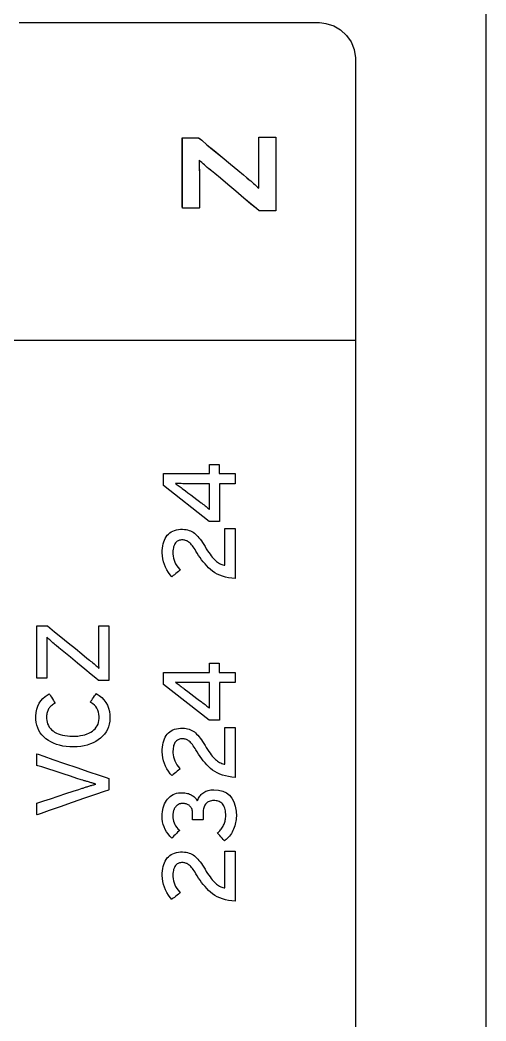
# Model space of a CAD drawing. Extents: x 1 to 47.7, y 0.2 to 35.
# Drawn here: x 37.857 to 38.487, y 13.894 to 15.249 of the extents above; entities that cross this region are included whole.
import ezdxf

# ---------------------------------------------------------------- set-up
doc = ezdxf.new("R2010")
doc.units = 0
doc.header["$MEASUREMENT"] = 0
for name, color, linetype in [('1_1__SCREW_TERMINAL_BLOCK_', 7, 'CONTINUOUS'), ('1_2__CONNECTORIZED_RELAY__', 7, 'CONTINUOUS'), ('7_0_____DWG', 7, 'CONTINUOUS')]:
    doc.layers.add(name, color=color, linetype=linetype)

msp = doc.modelspace()

# ---------------------------------------------------------------- linework, layer by layer
at = {"layer": '1_1__SCREW_TERMINAL_BLOCK_'}
msp.add_lwpolyline([(38.126, 14.6349), (38.1478, 14.6349), (38.1478, 14.6212), (38.1265, 14.6212), (38.1265, 14.5702), (38.1126, 14.5702), (38.0507, 14.6187), (38.0507, 14.6349), (38.1132, 14.6349), (38.1132, 14.6474), (38.126, 14.6474), (38.126, 14.6349)], dxfattribs=at)
for points in [[(38.067, 14.6216), (38.0681, 14.6208), (38.0693, 14.6199), (38.0706, 14.619), (38.0719, 14.6181), (38.0733, 14.617), (38.0748, 14.616), (38.0763, 14.6148), (38.0779, 14.6136), (38.0789, 14.6129), (38.0807, 14.6115), (38.0839, 14.6091), (38.0878, 14.6061), (38.092, 14.6029), (38.0961, 14.5998), (38.0995, 14.5972), (38.1018, 14.5955), (38.1027, 14.5948), (38.1042, 14.5937), (38.1057, 14.5925), (38.1071, 14.5914), (38.1084, 14.5903), (38.1096, 14.5893), (38.1108, 14.5883), (38.112, 14.5873), (38.113, 14.5864), (38.1133, 14.5872), (38.1133, 14.5888), (38.1133, 14.5905), (38.1133, 14.5922), (38.1133, 14.594), (38.1133, 14.5959), (38.1132, 14.5978), (38.1132, 14.5998), (38.1132, 14.6014), (38.1132, 14.6025), (38.1132, 14.6049), (38.1132, 14.608), (38.1132, 14.6115), (38.1132, 14.615), (38.1132, 14.618), (38.1132, 14.6202), (38.1132, 14.6212), (38.1124, 14.6212), (38.1097, 14.6212), (38.1056, 14.6212), (38.1008, 14.6212), (38.0958, 14.6212), (38.0911, 14.6212), (38.0874, 14.6212), (38.0852, 14.6212), (38.0838, 14.6212), (38.0814, 14.6212), (38.0791, 14.6213), (38.0769, 14.6213), (38.0747, 14.6214), (38.0727, 14.6214), (38.0707, 14.6215), (38.0688, 14.6215)], [(38.1478, 14.4929), (38.1432, 14.4933), (38.1388, 14.494), (38.1346, 14.4949), (38.1306, 14.496), (38.1269, 14.4973), (38.1234, 14.4989), (38.1202, 14.5007), (38.1172, 14.5028), (38.1145, 14.505), (38.1119, 14.5075), (38.1094, 14.51), (38.107, 14.5127), (38.1047, 14.5154), (38.1024, 14.5182), (38.1003, 14.5212), (38.0983, 14.5242), (38.0963, 14.5274), (38.0947, 14.5301), (38.0935, 14.5321), (38.0923, 14.534), (38.0911, 14.5357), (38.0899, 14.5373), (38.0888, 14.5386), (38.0878, 14.5399), (38.0868, 14.5409), (38.0858, 14.5418), (38.0848, 14.5425), (38.0838, 14.5431), (38.0828, 14.5437), (38.0818, 14.5441), (38.0808, 14.5445), (38.0797, 14.5448), (38.0787, 14.545), (38.0776, 14.5451), (38.0765, 14.5452), (38.0752, 14.5451), (38.0739, 14.545), (38.0727, 14.5447), (38.0716, 14.5444), (38.0705, 14.5439), (38.0695, 14.5433), (38.0686, 14.5427), (38.0678, 14.5419), (38.067, 14.541), (38.0663, 14.5399), (38.0656, 14.5387), (38.0651, 14.5374), (38.0646, 14.5359), (38.0642, 14.5343), (38.0639, 14.5325), (38.0637, 14.5306), (38.0636, 14.5285), (38.0636, 14.5261), (38.0639, 14.5233), (38.0644, 14.5205), (38.0651, 14.5178), (38.0661, 14.5152), (38.0673, 14.5126), (38.0688, 14.5101), (38.0705, 14.5077), (38.0724, 14.5054), (38.0732, 14.5043), (38.0724, 14.5036), (38.0711, 14.5025), (38.0693, 14.5011), (38.0675, 14.4996), (38.0656, 14.4981), (38.064, 14.4968), (38.0628, 14.4958), (38.0623, 14.4954), (38.0601, 14.4978), (38.0576, 14.5011), (38.0554, 14.5045), (38.0535, 14.5081), (38.052, 14.5117), (38.0508, 14.5155), (38.0499, 14.5194), (38.0493, 14.5234), (38.0491, 14.5276), (38.0492, 14.5309), (38.0494, 14.534), (38.0498, 14.537), (38.0504, 14.5398), (38.0512, 14.5424), (38.0521, 14.5449), (38.0532, 14.5472), (38.0544, 14.5494), (38.0558, 14.5514), (38.0575, 14.5531), (38.0593, 14.5547), (38.0613, 14.556), (38.0635, 14.5571), (38.0658, 14.5581), (38.0684, 14.5587), (38.0711, 14.5592), (38.074, 14.5595), (38.0767, 14.5595), (38.0791, 14.5594), (38.0814, 14.5591), (38.0835, 14.5587), (38.0856, 14.5581), (38.0875, 14.5574), (38.0893, 14.5566), (38.091, 14.5556), (38.0926, 14.5544), (38.0942, 14.5531), (38.0957, 14.5516), (38.0973, 14.5499), (38.0988, 14.548), (38.1004, 14.546), (38.1021, 14.5438), (38.1037, 14.5415), (38.1053, 14.5389), (38.107, 14.5362), (38.1088, 14.5333), (38.1105, 14.5306), (38.1122, 14.5281), (38.1138, 14.5257), (38.1154, 14.5236), (38.1169, 14.5217), (38.1184, 14.52), (38.1198, 14.5185), (38.1211, 14.5172), (38.1225, 14.516), (38.1239, 14.515), (38.1253, 14.514), (38.1268, 14.5132), (38.1282, 14.5124), (38.1297, 14.5118), (38.1312, 14.5113), (38.1327, 14.5108), (38.1337, 14.5108), (38.1337, 14.5137), (38.1337, 14.5193), (38.1337, 14.5267), (38.1337, 14.5351), (38.1337, 14.5435), (38.1337, 14.551), (38.1337, 14.5569), (38.1337, 14.5601), (38.1339, 14.5605), (38.1349, 14.5605), (38.1366, 14.5605), (38.1388, 14.5605), (38.1412, 14.5605), (38.1435, 14.5605), (38.1456, 14.5605), (38.1471, 14.5605), (38.1478, 14.5605), (38.1478, 14.559), (38.1478, 14.5533), (38.1478, 14.5445), (38.1478, 14.5337), (38.1478, 14.5222), (38.1478, 14.5112), (38.1478, 14.5019), (38.1478, 14.4954)], [(38.119, 14.2069), (38.1254, 14.2064), (38.1311, 14.205), (38.136, 14.2027), (38.1402, 14.1995), (38.1435, 14.1954), (38.1461, 14.1905), (38.148, 14.1847), (38.1491, 14.1781), (38.1494, 14.1713), (38.1493, 14.1691), (38.1491, 14.1668), (38.1488, 14.1646), (38.1484, 14.1624), (38.1478, 14.1602), (38.1472, 14.158), (38.1465, 14.1559), (38.1457, 14.1538), (38.1448, 14.1517), (38.1438, 14.1497), (38.1427, 14.1478), (38.1415, 14.146), (38.1402, 14.1443), (38.1388, 14.1427), (38.1374, 14.1412), (38.1358, 14.1398), (38.1342, 14.1385), (38.1332, 14.1378), (38.1326, 14.1385), (38.1316, 14.1398), (38.1301, 14.1414), (38.1286, 14.1432), (38.127, 14.1449), (38.1256, 14.1466), (38.1245, 14.1478), (38.1239, 14.1485), (38.1246, 14.1491), (38.1258, 14.1502), (38.1269, 14.1513), (38.1279, 14.1525), (38.1289, 14.1537), (38.1298, 14.1549), (38.1306, 14.1562), (38.1314, 14.1575), (38.1321, 14.1588), (38.1327, 14.1602), (38.1332, 14.1616), (38.1337, 14.163), (38.1341, 14.1644), (38.1344, 14.1658), (38.1347, 14.1672), (38.1349, 14.1686), (38.135, 14.1701), (38.135, 14.1715), (38.135, 14.1738), (38.1348, 14.1761), (38.1346, 14.1783), (38.1342, 14.1803), (38.1337, 14.1821), (38.1331, 14.1838), (38.1324, 14.1852), (38.1316, 14.1866), (38.1307, 14.1877), (38.1297, 14.1887), (38.1286, 14.1896), (38.1275, 14.1903), (38.1262, 14.1909), (38.1249, 14.1914), (38.1235, 14.1918), (38.122, 14.1921), (38.1204, 14.1923), (38.1187, 14.1923), (38.1171, 14.1922), (38.1156, 14.192), (38.1141, 14.1917), (38.1128, 14.1912), (38.1115, 14.1907), (38.1104, 14.19), (38.1094, 14.1892), (38.1084, 14.1883), (38.1076, 14.1873), (38.1069, 14.1862), (38.1063, 14.185), (38.1057, 14.1837), (38.1053, 14.1823), (38.1049, 14.1809), (38.1047, 14.1794), (38.1045, 14.1778), (38.1044, 14.1762), (38.1044, 14.1752), (38.1044, 14.1746), (38.1044, 14.1736), (38.1044, 14.1723), (38.1044, 14.1708), (38.1044, 14.1694), (38.1044, 14.168), (38.1044, 14.167), (38.1044, 14.1665), (38.1042, 14.1664), (38.1032, 14.1664), (38.1015, 14.1664), (38.0993, 14.1664), (38.097, 14.1664), (38.0946, 14.1664), (38.0926, 14.1664), (38.0911, 14.1664), (38.0903, 14.1664), (38.0903, 14.1666), (38.0903, 14.1673), (38.0903, 14.1684), (38.0903, 14.1697), (38.0903, 14.1712), (38.0903, 14.1726), (38.0903, 14.1738), (38.0903, 14.1747), (38.0903, 14.1751), (38.0902, 14.1764), (38.0901, 14.1778), (38.0898, 14.1791), (38.0895, 14.1803), (38.0891, 14.1815), (38.0885, 14.1825), (38.0879, 14.1835), (38.0871, 14.1844), (38.0862, 14.1852), (38.0854, 14.1859), (38.0844, 14.1865), (38.0835, 14.187), (38.0825, 14.1874), (38.0814, 14.1878), (38.0803, 14.1881), (38.0791, 14.1883), (38.078, 14.1884), (38.0768, 14.1884), (38.0764, 14.1884), (38.0759, 14.1884), (38.0754, 14.1883), (38.0749, 14.1883), (38.0744, 14.1882), (38.0738, 14.1881), (38.0733, 14.188), (38.0728, 14.1878), (38.0722, 14.1877), (38.0717, 14.1875), (38.0712, 14.1872), (38.0707, 14.1869), (38.0702, 14.1866), (38.0697, 14.1862), (38.0693, 14.1859), (38.0688, 14.1855), (38.0684, 14.185), (38.0679, 14.1846), (38.0674, 14.1841), (38.067, 14.1836), (38.0666, 14.183), (38.0662, 14.1824), (38.0658, 14.1818), (38.0655, 14.1811), (38.0651, 14.1804), (38.0648, 14.1797), (38.0645, 14.1789), (38.0643, 14.1781), (38.0641, 14.1772), (38.0639, 14.1763), (38.0638, 14.1753), (38.0636, 14.1743), (38.0636, 14.1732), (38.0635, 14.1721), (38.0635, 14.171), (38.0636, 14.1689), (38.0639, 14.1665), (38.0644, 14.1643), (38.0651, 14.1621), (38.0661, 14.1599), (38.0673, 14.1579), (38.0687, 14.1559), (38.0704, 14.1541), (38.0723, 14.1523), (38.0723, 14.1518), (38.0714, 14.1508), (38.07, 14.1495), (38.0684, 14.1478), (38.0667, 14.146), (38.065, 14.1444), (38.0636, 14.1429), (38.0626, 14.1419), (38.0623, 14.1416), (38.0595, 14.1443), (38.057, 14.1472), (38.0549, 14.1502), (38.0531, 14.1533), (38.0517, 14.1567), (38.0505, 14.1601), (38.0497, 14.1637), (38.0492, 14.1675), (38.0491, 14.1713), (38.0492, 14.1743), (38.0495, 14.1772), (38.05, 14.18), (38.0506, 14.1827), (38.0514, 14.1853), (38.0524, 14.1877), (38.0535, 14.19), (38.0548, 14.1922), (38.0563, 14.1943), (38.058, 14.1962), (38.0598, 14.1978), (38.0618, 14.1993), (38.0639, 14.2005), (38.0662, 14.2014), (38.0686, 14.2022), (38.0712, 14.2027), (38.0739, 14.203), (38.0763, 14.203), (38.0782, 14.2029), (38.0799, 14.2027), (38.0816, 14.2025), (38.0832, 14.2021), (38.0846, 14.2017), (38.086, 14.2012), (38.0873, 14.2007), (38.0885, 14.2001), (38.0896, 14.1993), (38.0907, 14.1986), (38.0917, 14.1978), (38.0926, 14.1969), (38.0935, 14.196), (38.0944, 14.195), (38.0952, 14.194), (38.0959, 14.193), (38.0966, 14.1919), (38.0971, 14.1927), (38.0976, 14.1942), (38.0982, 14.1956), (38.0989, 14.1969), (38.0998, 14.1982), (38.1007, 14.1993), (38.1017, 14.2005), (38.1029, 14.2015), (38.1041, 14.2025), (38.1054, 14.2034), (38.1067, 14.2042), (38.1082, 14.2049), (38.1098, 14.2055), (38.1114, 14.206), (38.1132, 14.2064), (38.115, 14.2067), (38.117, 14.2069)], [(38.1478, 14.0562), (38.1432, 14.0566), (38.1388, 14.0572), (38.1346, 14.0581), (38.1306, 14.0592), (38.1269, 14.0605), (38.1234, 14.0621), (38.1202, 14.0639), (38.1172, 14.066), (38.1145, 14.0683), (38.1119, 14.0707), (38.1094, 14.0732), (38.107, 14.0759), (38.1047, 14.0786), (38.1024, 14.0814), (38.1003, 14.0844), (38.0983, 14.0874), (38.0963, 14.0906), (38.0947, 14.0933), (38.0935, 14.0954), (38.0923, 14.0972), (38.0911, 14.0989), (38.0899, 14.1005), (38.0888, 14.1019), (38.0878, 14.1031), (38.0868, 14.1041), (38.0858, 14.105), (38.0848, 14.1057), (38.0838, 14.1064), (38.0828, 14.1069), (38.0818, 14.1073), (38.0808, 14.1077), (38.0797, 14.108), (38.0787, 14.1082), (38.0776, 14.1083), (38.0765, 14.1084), (38.0752, 14.1083), (38.0739, 14.1082), (38.0727, 14.1079), (38.0716, 14.1076), (38.0705, 14.1071), (38.0695, 14.1065), (38.0686, 14.1059), (38.0678, 14.1051), (38.067, 14.1042), (38.0663, 14.1031), (38.0656, 14.1019), (38.0651, 14.1006), (38.0646, 14.0991), (38.0642, 14.0975), (38.0639, 14.0957), (38.0637, 14.0938), (38.0636, 14.0918), (38.0636, 14.0893), (38.0639, 14.0865), (38.0644, 14.0837), (38.0651, 14.081), (38.0661, 14.0784), (38.0673, 14.0758), (38.0688, 14.0734), (38.0705, 14.0709), (38.0724, 14.0686), (38.0732, 14.0675), (38.0724, 14.0668), (38.0711, 14.0657), (38.0693, 14.0644), (38.0675, 14.0628), (38.0656, 14.0613), (38.064, 14.06), (38.0628, 14.0591), (38.0623, 14.0586), (38.0601, 14.0611), (38.0576, 14.0643), (38.0554, 14.0677), (38.0535, 14.0713), (38.052, 14.0749), (38.0508, 14.0787), (38.0499, 14.0826), (38.0493, 14.0866), (38.0491, 14.0908), (38.0492, 14.0941), (38.0494, 14.0972), (38.0498, 14.1002), (38.0504, 14.103), (38.0512, 14.1057), (38.0521, 14.1081), (38.0532, 14.1104), (38.0544, 14.1126), (38.0558, 14.1146), (38.0575, 14.1163), (38.0593, 14.1179), (38.0613, 14.1192), (38.0635, 14.1204), (38.0658, 14.1213), (38.0684, 14.122), (38.0711, 14.1224), (38.074, 14.1227), (38.0767, 14.1227), (38.0791, 14.1226), (38.0814, 14.1223), (38.0835, 14.1219), (38.0856, 14.1213), (38.0875, 14.1206), (38.0893, 14.1198), (38.091, 14.1188), (38.0926, 14.1176), (38.0942, 14.1163), (38.0957, 14.1148), (38.0973, 14.1131), (38.0988, 14.1113), (38.1004, 14.1092), (38.1021, 14.107), (38.1037, 14.1047), (38.1053, 14.1021), (38.107, 14.0994), (38.1088, 14.0965), (38.1105, 14.0938), (38.1122, 14.0913), (38.1138, 14.089), (38.1154, 14.0868), (38.1169, 14.0849), (38.1184, 14.0832), (38.1198, 14.0817), (38.1211, 14.0804), (38.1225, 14.0792), (38.1239, 14.0782), (38.1253, 14.0772), (38.1268, 14.0764), (38.1282, 14.0756), (38.1297, 14.075), (38.1312, 14.0745), (38.1327, 14.0741), (38.1337, 14.074), (38.1337, 14.0769), (38.1337, 14.0825), (38.1337, 14.0899), (38.1337, 14.0983), (38.1337, 14.1067), (38.1337, 14.1143), (38.1337, 14.1201), (38.1337, 14.1233), (38.1339, 14.1237), (38.1349, 14.1237), (38.1366, 14.1237), (38.1388, 14.1237), (38.1412, 14.1237), (38.1435, 14.1237), (38.1456, 14.1237), (38.1471, 14.1237), (38.1478, 14.1237), (38.1478, 14.1222), (38.1478, 14.1165), (38.1478, 14.1077), (38.1478, 14.0969), (38.1478, 14.0855), (38.1478, 14.0744), (38.1478, 14.0651), (38.1478, 14.0586)]]:
    msp.add_lwpolyline(points, close=True, dxfattribs=at)
at = {"layer": '1_2__CONNECTORIZED_RELAY__'}
for points in [[(38.2027, 14.9906), (38.2019, 14.9906), (38.1997, 14.9906), (38.1966, 14.9906), (38.1929, 14.9906), (38.189, 14.9906), (38.1855, 14.9906), (38.1826, 14.9906), (38.1807, 14.9906), (38.1801, 14.9907), (38.1765, 14.9938), (38.1693, 14.9998), (38.1596, 15.0079), (38.1487, 15.0171), (38.1377, 15.0263), (38.1278, 15.0347), (38.1201, 15.0411), (38.1159, 15.0446), (38.1143, 15.046), (38.1122, 15.0477), (38.1101, 15.0495), (38.1082, 15.0511), (38.1063, 15.0528), (38.1044, 15.0544), (38.1027, 15.056), (38.101, 15.0576), (38.0993, 15.0591), (38.0992, 15.0572), (38.0992, 15.0545), (38.0993, 15.0518), (38.0993, 15.0489), (38.0994, 15.046), (38.0994, 15.043), (38.0994, 15.0398), (38.0994, 15.0366), (38.0994, 15.0337), (38.0994, 15.0319), (38.0994, 15.0278), (38.0994, 15.022), (38.0994, 15.0154), (38.0994, 15.0087), (38.0994, 15.0025), (38.0994, 14.9976), (38.0994, 14.9947), (38.0993, 14.9942), (38.0978, 14.9942), (38.0951, 14.9942), (38.0915, 14.9942), (38.0876, 14.9942), (38.0837, 14.9942), (38.0803, 14.9942), (38.0777, 14.9942), (38.0764, 14.9942), (38.0764, 14.996), (38.0764, 15.0038), (38.0764, 15.0161), (38.0764, 15.0313), (38.0764, 15.0476), (38.0764, 15.0633), (38.0764, 15.0766), (38.0764, 15.0858), (38.0764, 15.0893), (38.0772, 15.0893), (38.0793, 15.0893), (38.0825, 15.0893), (38.0861, 15.0893), (38.09, 15.0893), (38.0935, 15.0893), (38.0964, 15.0893), (38.0982, 15.0893), (38.0989, 15.0891), (38.1025, 15.0861), (38.1097, 15.0802), (38.1194, 15.0721), (38.1303, 15.0631), (38.1413, 15.054), (38.1512, 15.0457), (38.1589, 15.0394), (38.1631, 15.0359), (38.1648, 15.0345), (38.1669, 15.0328), (38.1689, 15.0311), (38.1708, 15.0294), (38.1727, 15.0277), (38.1746, 15.0261), (38.1763, 15.0244), (38.1781, 15.0229), (38.1797, 15.0213), (38.1799, 15.0233), (38.1798, 15.0259), (38.1798, 15.0287), (38.1797, 15.0315), (38.1797, 15.0345), (38.1796, 15.0375), (38.1796, 15.0407), (38.1796, 15.0439), (38.1796, 15.0468), (38.1796, 15.0488), (38.1796, 15.0533), (38.1796, 15.0596), (38.1796, 15.0669), (38.1796, 15.0743), (38.1796, 15.0812), (38.1796, 15.0866), (38.1796, 15.0898), (38.1798, 15.0903), (38.1813, 15.0903), (38.184, 15.0903), (38.1875, 15.0903), (38.1914, 15.0903), (38.1953, 15.0903), (38.1988, 15.0903), (38.2013, 15.0903), (38.2026, 15.0903), (38.2027, 15.0884), (38.2027, 15.0802), (38.2027, 15.0673), (38.2027, 15.0514), (38.2027, 15.0343), (38.2027, 15.0179), (38.2027, 15.0039), (38.2027, 14.9942)], [(37.9769, 14.355), (37.9764, 14.355), (37.975, 14.355), (37.973, 14.355), (37.9707, 14.355), (37.9682, 14.355), (37.966, 14.355), (37.9641, 14.355), (37.963, 14.355), (37.9625, 14.3552), (37.9593, 14.3578), (37.9529, 14.3631), (37.9444, 14.3702), (37.9347, 14.3782), (37.925, 14.3863), (37.9162, 14.3935), (37.9095, 14.3991), (37.9057, 14.4022), (37.9044, 14.4033), (37.9028, 14.4046), (37.9013, 14.406), (37.8998, 14.4073), (37.8983, 14.4085), (37.8969, 14.4098), (37.8956, 14.411), (37.8943, 14.4122), (37.893, 14.4133), (37.8929, 14.4118), (37.893, 14.4098), (37.893, 14.4077), (37.893, 14.4055), (37.8931, 14.4032), (37.8931, 14.4009), (37.8931, 14.3985), (37.8931, 14.3961), (37.8931, 14.3939), (37.8931, 14.3922), (37.8931, 14.3884), (37.8931, 14.3832), (37.8931, 14.3772), (37.8931, 14.371), (37.8931, 14.3654), (37.8931, 14.3609), (37.8931, 14.3583), (37.893, 14.3578), (37.8922, 14.3578), (37.8906, 14.3578), (37.8885, 14.3578), (37.8863, 14.3578), (37.884, 14.3578), (37.882, 14.3578), (37.8805, 14.3578), (37.8797, 14.3578), (37.8797, 14.3592), (37.8797, 14.365), (37.8797, 14.3742), (37.8797, 14.3856), (37.8797, 14.3977), (37.8797, 14.4094), (37.8797, 14.4194), (37.8797, 14.4263), (37.8797, 14.4289), (37.8802, 14.4289), (37.8816, 14.4289), (37.8836, 14.4289), (37.8859, 14.4289), (37.8883, 14.4289), (37.8906, 14.4289), (37.8924, 14.4289), (37.8936, 14.4289), (37.894, 14.4288), (37.8972, 14.4261), (37.9036, 14.4209), (37.9122, 14.4139), (37.9218, 14.406), (37.9316, 14.398), (37.9404, 14.3909), (37.9471, 14.3853), (37.9509, 14.3823), (37.9522, 14.3812), (37.9538, 14.3799), (37.9554, 14.3786), (37.9569, 14.3773), (37.9583, 14.376), (37.9597, 14.3748), (37.961, 14.3736), (37.9623, 14.3723), (37.9636, 14.3712), (37.9637, 14.3727), (37.9636, 14.3747), (37.9636, 14.3768), (37.9635, 14.379), (37.9635, 14.3813), (37.9635, 14.3836), (37.9635, 14.386), (37.9635, 14.3884), (37.9635, 14.3906), (37.9635, 14.3924), (37.9635, 14.3964), (37.9635, 14.4019), (37.9635, 14.4083), (37.9635, 14.4149), (37.9635, 14.4209), (37.9635, 14.4256), (37.9635, 14.4284), (37.9636, 14.4289), (37.9644, 14.4289), (37.966, 14.4289), (37.9681, 14.4289), (37.9703, 14.4289), (37.9726, 14.4289), (37.9746, 14.4289), (37.9761, 14.4289), (37.9768, 14.4289), (37.9769, 14.4275), (37.9769, 14.4215), (37.9769, 14.4119), (37.9769, 14.4001), (37.9769, 14.3874), (37.9769, 14.3753), (37.9769, 14.3649), (37.9769, 14.3577)], [(38.067, 14.3524), (38.0682, 14.3516), (38.0694, 14.3507), (38.0706, 14.3498), (38.0719, 14.3489), (38.0733, 14.3478), (38.0748, 14.3467), (38.0763, 14.3456), (38.0779, 14.3444), (38.0789, 14.3437), (38.0808, 14.3422), (38.0839, 14.3399), (38.0878, 14.3369), (38.0921, 14.3337), (38.0961, 14.3306), (38.0995, 14.328), (38.1018, 14.3263), (38.1027, 14.3256), (38.1042, 14.3244), (38.1057, 14.3233), (38.1071, 14.3222), (38.1084, 14.3211), (38.1097, 14.3201), (38.1109, 14.3191), (38.112, 14.3181), (38.1131, 14.3172), (38.1133, 14.318), (38.1133, 14.3196), (38.1133, 14.3213), (38.1133, 14.323), (38.1133, 14.3248), (38.1133, 14.3267), (38.1133, 14.3286), (38.1132, 14.3306), (38.1132, 14.3321), (38.1132, 14.3333), (38.1132, 14.3357), (38.1132, 14.3388), (38.1132, 14.3423), (38.1132, 14.3457), (38.1132, 14.3488), (38.1132, 14.351), (38.1132, 14.352), (38.1124, 14.352), (38.1097, 14.352), (38.1056, 14.352), (38.1008, 14.352), (38.0958, 14.352), (38.0912, 14.352), (38.0874, 14.352), (38.0852, 14.352), (38.0838, 14.352), (38.0814, 14.352), (38.0791, 14.3521), (38.0769, 14.3521), (38.0747, 14.3521), (38.0727, 14.3522), (38.0707, 14.3522), (38.0688, 14.3523)], [(37.9599, 14.3372), (37.9638, 14.3346), (37.9673, 14.3318), (37.9703, 14.3286), (37.9728, 14.3252), (37.9749, 14.3214), (37.9765, 14.3174), (37.9776, 14.313), (37.9783, 14.3084), (37.9784, 14.3036), (37.9781, 14.2996), (37.9774, 14.2957), (37.9763, 14.2921), (37.9749, 14.2886), (37.9731, 14.2854), (37.971, 14.2824), (37.9685, 14.2796), (37.9657, 14.277), (37.9626, 14.2746), (37.9593, 14.2724), (37.9557, 14.2705), (37.9519, 14.2689), (37.9478, 14.2675), (37.9436, 14.2665), (37.939, 14.2657), (37.9343, 14.2652), (37.9293, 14.2649), (37.9242, 14.265), (37.9194, 14.2654), (37.9147, 14.2661), (37.9103, 14.2671), (37.9062, 14.2683), (37.9022, 14.2698), (37.8985, 14.2716), (37.8951, 14.2737), (37.8918, 14.276), (37.8889, 14.2785), (37.8863, 14.2812), (37.8841, 14.2842), (37.8822, 14.2873), (37.8807, 14.2907), (37.8796, 14.2942), (37.8787, 14.298), (37.8783, 14.302), (37.8782, 14.3065), (37.8786, 14.3114), (37.8795, 14.3159), (37.8809, 14.3201), (37.8827, 14.324), (37.885, 14.3275), (37.8877, 14.3306), (37.891, 14.3334), (37.8947, 14.3359), (37.8964, 14.3366), (37.897, 14.3357), (37.898, 14.3341), (37.8993, 14.3321), (37.9006, 14.33), (37.902, 14.3279), (37.9031, 14.3261), (37.904, 14.3248), (37.9043, 14.3243), (37.9032, 14.3236), (37.9019, 14.3227), (37.9007, 14.3219), (37.8996, 14.321), (37.8986, 14.3201), (37.8977, 14.3192), (37.8968, 14.3183), (37.8961, 14.3173), (37.8954, 14.3163), (37.8948, 14.3152), (37.8942, 14.314), (37.8938, 14.3128), (37.8934, 14.3115), (37.8931, 14.3102), (37.8929, 14.3087), (37.8928, 14.3073), (37.8927, 14.3057), (37.8927, 14.3036), (37.8929, 14.3009), (37.8934, 14.2984), (37.8941, 14.296), (37.8951, 14.2938), (37.8963, 14.2917), (37.8978, 14.2898), (37.8995, 14.2881), (37.9014, 14.2865), (37.9036, 14.285), (37.906, 14.2837), (37.9086, 14.2826), (37.9113, 14.2816), (37.9143, 14.2809), (37.9175, 14.2802), (37.9208, 14.2798), (37.9243, 14.2795), (37.928, 14.2794), (37.9317, 14.2795), (37.9352, 14.2797), (37.9385, 14.2802), (37.9417, 14.2808), (37.9446, 14.2815), (37.9474, 14.2825), (37.95, 14.2836), (37.9524, 14.2849), (37.9546, 14.2863), (37.9567, 14.2879), (37.9585, 14.2896), (37.96, 14.2915), (37.9613, 14.2935), (37.9623, 14.2957), (37.9631, 14.2981), (37.9636, 14.3006), (37.9639, 14.3033), (37.9639, 14.3062), (37.9636, 14.3093), (37.963, 14.3121), (37.962, 14.3148), (37.9608, 14.3172), (37.9592, 14.3195), (37.9573, 14.3215), (37.9551, 14.3234), (37.9525, 14.325), (37.9519, 14.3257), (37.9526, 14.3267), (37.9537, 14.3282), (37.955, 14.33), (37.9563, 14.332), (37.9577, 14.334), (37.9588, 14.3356), (37.9596, 14.3367)], [(38.1479, 14.2237), (38.1432, 14.2241), (38.1388, 14.2248), (38.1346, 14.2256), (38.1307, 14.2267), (38.1269, 14.2281), (38.1235, 14.2297), (38.1202, 14.2315), (38.1172, 14.2335), (38.1145, 14.2358), (38.1119, 14.2383), (38.1094, 14.2408), (38.107, 14.2434), (38.1047, 14.2462), (38.1025, 14.249), (38.1003, 14.252), (38.0983, 14.255), (38.0964, 14.2581), (38.0948, 14.2609), (38.0935, 14.2629), (38.0923, 14.2648), (38.0911, 14.2665), (38.09, 14.268), (38.0889, 14.2694), (38.0878, 14.2706), (38.0868, 14.2717), (38.0858, 14.2726), (38.0848, 14.2733), (38.0839, 14.2739), (38.0829, 14.2745), (38.0819, 14.2749), (38.0808, 14.2753), (38.0798, 14.2756), (38.0787, 14.2758), (38.0776, 14.2759), (38.0765, 14.2759), (38.0752, 14.2759), (38.0739, 14.2758), (38.0727, 14.2755), (38.0716, 14.2751), (38.0706, 14.2747), (38.0696, 14.2741), (38.0686, 14.2734), (38.0678, 14.2727), (38.067, 14.2718), (38.0663, 14.2707), (38.0656, 14.2695), (38.0651, 14.2682), (38.0646, 14.2667), (38.0642, 14.2651), (38.064, 14.2633), (38.0638, 14.2614), (38.0637, 14.2593), (38.0637, 14.2569), (38.0639, 14.2541), (38.0644, 14.2513), (38.0652, 14.2486), (38.0661, 14.246), (38.0674, 14.2434), (38.0688, 14.2409), (38.0705, 14.2385), (38.0724, 14.2362), (38.0732, 14.2351), (38.0724, 14.2344), (38.0711, 14.2333), (38.0694, 14.2319), (38.0675, 14.2304), (38.0657, 14.2289), (38.0641, 14.2276), (38.0629, 14.2266), (38.0623, 14.2262), (38.0601, 14.2286), (38.0576, 14.2319), (38.0554, 14.2353), (38.0535, 14.2388), (38.052, 14.2425), (38.0508, 14.2463), (38.0499, 14.2502), (38.0494, 14.2542), (38.0491, 14.2583), (38.0492, 14.2616), (38.0495, 14.2648), (38.0499, 14.2678), (38.0505, 14.2706), (38.0512, 14.2732), (38.0521, 14.2757), (38.0532, 14.278), (38.0544, 14.2802), (38.0558, 14.2821), (38.0575, 14.2839), (38.0593, 14.2855), (38.0613, 14.2868), (38.0635, 14.2879), (38.0658, 14.2888), (38.0684, 14.2895), (38.0711, 14.29), (38.074, 14.2903), (38.0768, 14.2903), (38.0791, 14.2902), (38.0814, 14.2899), (38.0835, 14.2895), (38.0856, 14.2889), (38.0875, 14.2882), (38.0893, 14.2873), (38.0911, 14.2863), (38.0927, 14.2852), (38.0942, 14.2839), (38.0957, 14.2824), (38.0973, 14.2807), (38.0989, 14.2788), (38.1005, 14.2768), (38.1021, 14.2746), (38.1037, 14.2722), (38.1054, 14.2697), (38.107, 14.267), (38.1088, 14.2641), (38.1106, 14.2614), (38.1122, 14.2588), (38.1139, 14.2565), (38.1154, 14.2544), (38.1169, 14.2525), (38.1184, 14.2508), (38.1198, 14.2493), (38.1212, 14.248), (38.1225, 14.2468), (38.1239, 14.2457), (38.1253, 14.2448), (38.1268, 14.2439), (38.1282, 14.2432), (38.1297, 14.2426), (38.1312, 14.242), (38.1327, 14.2416), (38.1338, 14.2416), (38.1338, 14.2445), (38.1338, 14.2501), (38.1338, 14.2575), (38.1338, 14.2659), (38.1338, 14.2743), (38.1338, 14.2818), (38.1338, 14.2877), (38.1338, 14.2909), (38.1339, 14.2913), (38.1349, 14.2913), (38.1367, 14.2913), (38.1388, 14.2913), (38.1412, 14.2913), (38.1436, 14.2913), (38.1456, 14.2913), (38.1471, 14.2913), (38.1478, 14.2913), (38.1479, 14.2898), (38.1479, 14.2841), (38.1479, 14.2753), (38.1479, 14.2645), (38.1479, 14.253), (38.1479, 14.242), (38.1479, 14.2326), (38.1479, 14.2262)], [(37.9769, 14.2221), (37.9769, 14.2216), (37.9769, 14.22), (37.9769, 14.2178), (37.9769, 14.2153), (37.9769, 14.2126), (37.9769, 14.2102), (37.9769, 14.2082), (37.9769, 14.207), (37.9764, 14.2066), (37.9704, 14.2045), (37.959, 14.2005), (37.9441, 14.1954), (37.9275, 14.1896), (37.911, 14.1838), (37.8964, 14.1787), (37.8854, 14.1749), (37.88, 14.1731), (37.8797, 14.1733), (37.8797, 14.1746), (37.8797, 14.1767), (37.8797, 14.1793), (37.8797, 14.182), (37.8797, 14.1846), (37.8797, 14.1868), (37.8797, 14.1883), (37.8797, 14.1888), (37.8824, 14.1897), (37.8888, 14.1918), (37.8978, 14.1948), (37.9082, 14.1982), (37.9189, 14.2017), (37.9287, 14.2049), (37.9364, 14.2074), (37.941, 14.2089), (37.9421, 14.2093), (37.9432, 14.2096), (37.9442, 14.21), (37.9453, 14.2103), (37.9464, 14.2107), (37.9475, 14.2111), (37.9487, 14.2114), (37.9498, 14.2118), (37.951, 14.2122), (37.9522, 14.2126), (37.9534, 14.2129), (37.9544, 14.2132), (37.9555, 14.2135), (37.9564, 14.2137), (37.9573, 14.214), (37.9581, 14.2142), (37.9589, 14.2144), (37.9593, 14.2146), (37.9586, 14.2147), (37.9578, 14.2149), (37.957, 14.2152), (37.9561, 14.2154), (37.9551, 14.2157), (37.9541, 14.2161), (37.953, 14.2164), (37.9518, 14.2168), (37.9506, 14.2172), (37.9494, 14.2175), (37.9482, 14.2179), (37.947, 14.2182), (37.9459, 14.2186), (37.9448, 14.2189), (37.9437, 14.2192), (37.9427, 14.2195), (37.9416, 14.2199), (37.9396, 14.2205), (37.9338, 14.2224), (37.9252, 14.2252), (37.915, 14.2285), (37.9043, 14.2319), (37.8943, 14.2352), (37.8861, 14.2378), (37.8809, 14.2395), (37.8797, 14.2399), (37.8797, 14.2408), (37.8797, 14.2426), (37.8797, 14.2449), (37.8797, 14.2476), (37.8797, 14.2502), (37.8797, 14.2526), (37.8797, 14.2544), (37.8797, 14.2554), (37.8812, 14.255), (37.8889, 14.2524), (37.9013, 14.2481), (37.9169, 14.2427), (37.9337, 14.237), (37.9499, 14.2314), (37.9637, 14.2267), (37.9733, 14.2234)]]:
    msp.add_lwpolyline(points, close=True, dxfattribs=at)
msp.add_lwpolyline([(38.126, 14.3657), (38.1479, 14.3657), (38.1479, 14.352), (38.1265, 14.352), (38.1265, 14.301), (38.1126, 14.301), (38.0507, 14.3495), (38.0507, 14.3657), (38.1132, 14.3657), (38.1132, 14.3781), (38.126, 14.3781), (38.126, 14.3657)], dxfattribs=at)
at = {"layer": '7_0_____DWG'}
for points in [[(38.4871, 15.2932), (38.4871, 15.2057), (38.4871, 15.1177), (38.4871, 14.94), (38.4871, 14.7603), (38.4871, 14.5786), (38.4871, 14.3951), (38.4871, 14.2098), (38.4871, 14.0228), (38.4871, 13.8343)], [(37.8557, 15.2454), (37.8702, 15.2454), (37.8866, 15.2454), (37.9047, 15.2454), (37.9241, 15.2454), (37.9448, 15.2454), (37.9664, 15.2454), (37.9888, 15.2454), (38.0812, 15.2454), (38.1258, 15.2454), (38.147, 15.2454), (38.167, 15.2454), (38.1857, 15.2454), (38.2029, 15.2454), (38.2182, 15.2454), (38.2316, 15.2454), (38.2427, 15.2454), (38.2513, 15.2454), (38.2572, 15.2454), (38.2591, 15.2454), (38.2602, 15.2454), (38.2607, 15.2454), (38.2621, 15.2454), (38.265, 15.2452), (38.2706, 15.2444), (38.2811, 15.241), (38.2904, 15.2355), (38.2983, 15.2282), (38.3045, 15.2193), (38.3086, 15.2091), (38.3105, 15.198), (38.3105, 15.1949), (38.3105, 15.1929), (38.3105, 15.1894), (38.3105, 15.1845), (38.3105, 15.1782), (38.3105, 15.1705), (38.3105, 15.1614), (38.3105, 15.1509), (38.3105, 15.1391), (38.3105, 15.1259), (38.3105, 15.1114), (38.3105, 15.0955), (38.3105, 15.0784), (38.3105, 15.0599), (38.3105, 15.0402), (38.3105, 15.0191), (38.3105, 14.9969), (38.3105, 14.9733), (38.3105, 14.9486), (38.3105, 14.9226), (38.3105, 14.8954), (38.3105, 14.867), (38.3105, 14.8375), (38.3105, 14.8067), (38.3105, 14.7748), (38.3105, 14.7418), (38.3105, 14.7076), (38.3105, 14.6723), (38.3105, 14.6359), (38.3105, 14.5984), (38.3105, 14.5598), (38.3105, 14.5202), (38.3105, 14.4795), (38.3105, 14.4378), (38.3105, 14.395), (38.3105, 14.3512), (38.3105, 14.3065), (38.3105, 14.2607), (38.3105, 14.2139), (38.3105, 14.1662), (38.3105, 14.1176), (38.3105, 14.068), (38.3105, 14.0174), (38.3105, 13.966), (38.3105, 13.9137), (38.3105, 13.8604)], [(37.8023, 14.8154), (38.3105, 14.8154)]]:
    msp.add_lwpolyline(points, dxfattribs=at)
msp.add_lwpolyline([(38.2027, 14.9906), (38.2018, 14.9906), (38.1997, 14.9906), (38.1965, 14.9906), (38.1928, 14.9906), (38.189, 14.9906), (38.1854, 14.9906), (38.1825, 14.9906), (38.1807, 14.9906), (38.1801, 14.9908), (38.1765, 14.9938), (38.1692, 14.9999), (38.1596, 15.008), (38.1487, 15.0171), (38.1377, 15.0264), (38.1278, 15.0347), (38.1201, 15.0411), (38.1159, 15.0446), (38.1142, 15.046), (38.1121, 15.0477), (38.1101, 15.0495), (38.1081, 15.0512), (38.1062, 15.0528), (38.1044, 15.0544), (38.1026, 15.056), (38.1009, 15.0576), (38.0993, 15.0591), (38.0991, 15.0572), (38.0992, 15.0545), (38.0993, 15.0518), (38.0993, 15.049), (38.0993, 15.046), (38.0994, 15.043), (38.0994, 15.0399), (38.0994, 15.0366), (38.0994, 15.0338), (38.0994, 15.0319), (38.0994, 15.0278), (38.0994, 15.0221), (38.0994, 15.0155), (38.0994, 15.0087), (38.0994, 15.0025), (38.0994, 14.9976), (38.0994, 14.9947), (38.0993, 14.9942), (38.0978, 14.9942), (38.095, 14.9942), (38.0915, 14.9942), (38.0876, 14.9942), (38.0837, 14.9942), (38.0803, 14.9942), (38.0777, 14.9942), (38.0764, 14.9942), (38.0763, 14.996), (38.0763, 15.0038), (38.0763, 15.0161), (38.0763, 15.0313), (38.0763, 15.0476), (38.0763, 15.0633), (38.0763, 15.0766), (38.0763, 15.0859), (38.0763, 15.0893), (38.0771, 15.0893), (38.0793, 15.0893), (38.0824, 15.0893), (38.0861, 15.0893), (38.0899, 15.0893), (38.0935, 15.0893), (38.0964, 15.0893), (38.0982, 15.0893), (38.0988, 15.0892), (38.1025, 15.0862), (38.1097, 15.0802), (38.1194, 15.0722), (38.1303, 15.0631), (38.1413, 15.054), (38.1512, 15.0458), (38.1589, 15.0394), (38.1631, 15.0359), (38.1647, 15.0345), (38.1668, 15.0328), (38.1688, 15.0311), (38.1708, 15.0294), (38.1727, 15.0277), (38.1745, 15.0261), (38.1763, 15.0245), (38.178, 15.0229), (38.1797, 15.0213), (38.1799, 15.0233), (38.1798, 15.026), (38.1797, 15.0287), (38.1797, 15.0316), (38.1796, 15.0345), (38.1796, 15.0375), (38.1796, 15.0407), (38.1796, 15.0439), (38.1796, 15.0468), (38.1796, 15.0488), (38.1796, 15.0534), (38.1796, 15.0597), (38.1796, 15.0669), (38.1796, 15.0744), (38.1796, 15.0812), (38.1796, 15.0866), (38.1796, 15.0898), (38.1797, 15.0903), (38.1812, 15.0903), (38.184, 15.0903), (38.1875, 15.0903), (38.1914, 15.0903), (38.1953, 15.0903), (38.1987, 15.0903), (38.2013, 15.0903), (38.2026, 15.0903), (38.2027, 15.0884), (38.2027, 15.0802), (38.2027, 15.0673), (38.2027, 15.0514), (38.2027, 15.0343), (38.2027, 15.0179), (38.2027, 15.0039), (38.2027, 14.9942)], close=True, dxfattribs=at)

doc.saveas('drawing.dxf')
